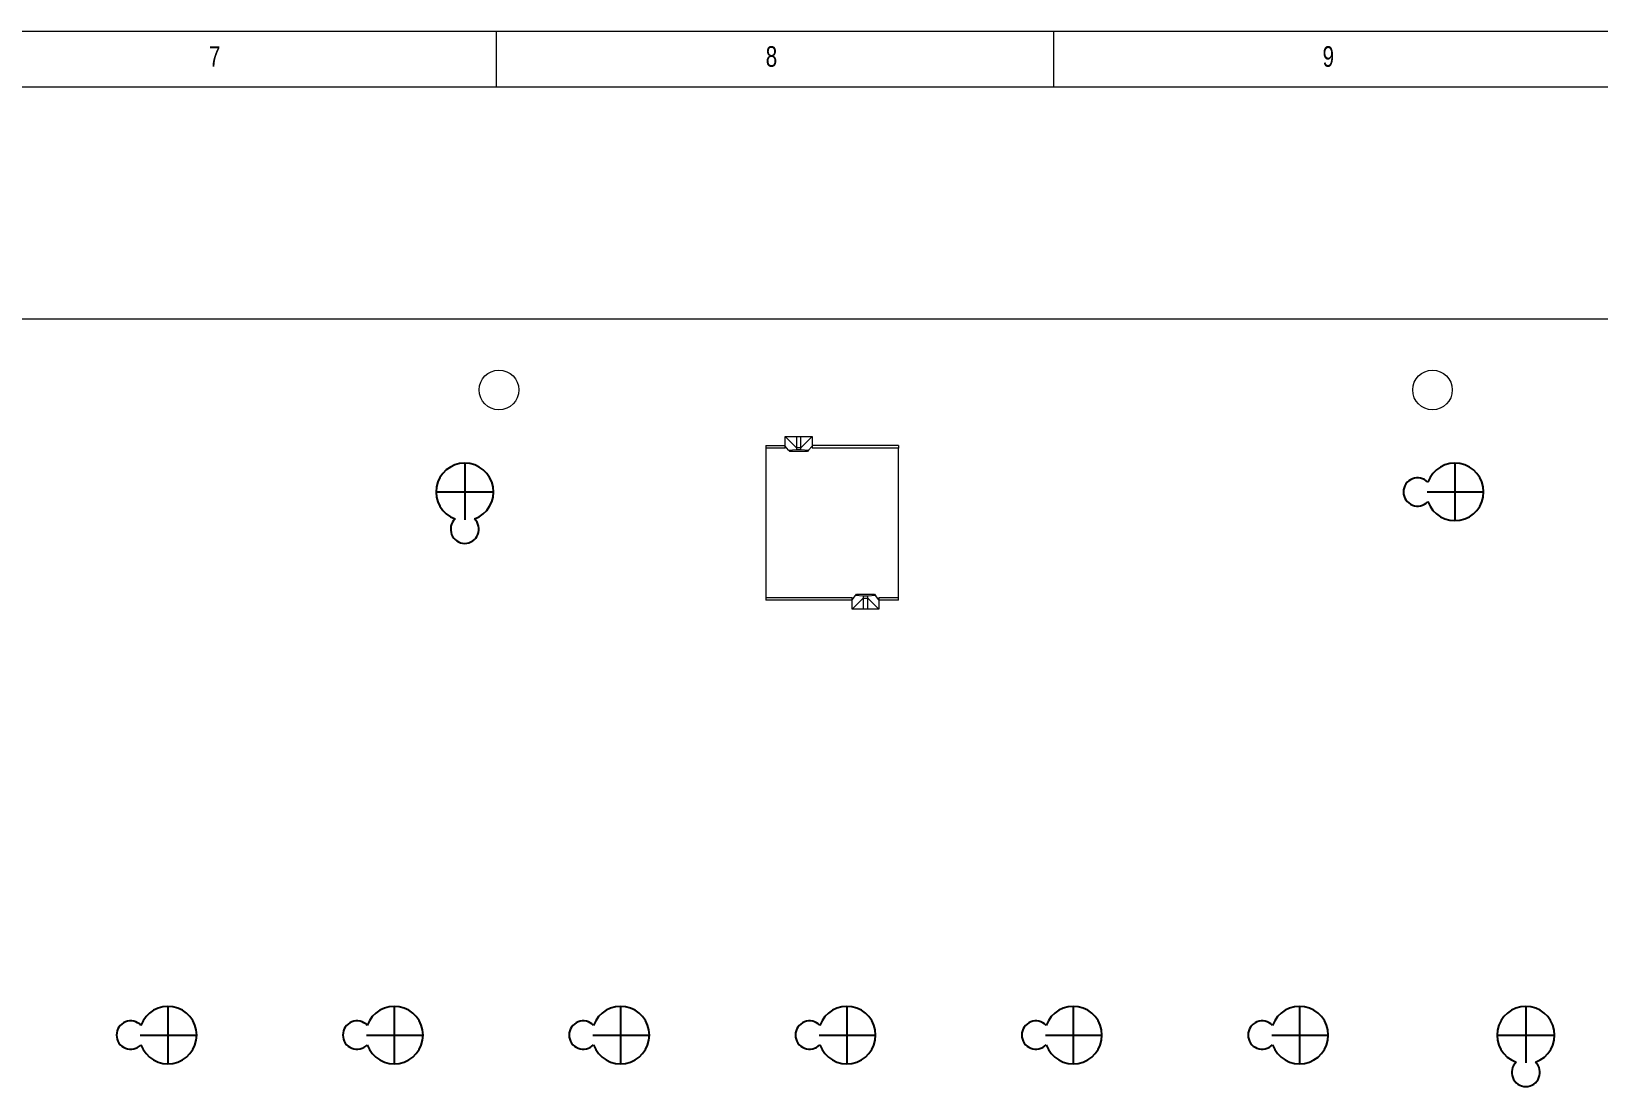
# Model space of a CAD drawing. Header units: millimetres. Extents: x 5 to 589, y 5 to 415.
# Drawn here: x 305.2 to 446, y 320.3 to 415 of the extents above; entities that cross this region are included whole.
import ezdxf

# ---------------------------------------------------------------- set-up
doc = ezdxf.new("R2010")
doc.units = ezdxf.units.MM
doc.styles.add('SLDTEXTSTYLE0', font='TXT', dxfattribs={"width": 0.75})

msp = doc.modelspace()

# ---------------------------------------------------------------- linework, layer by layer
at = {"color": 7, "linetype": 'Continuous', "lineweight": 0}
for p, q in [((589, 415), (5, 415)), ((347, 410), (347, 415)), ((397, 415), (397, 410)), ((584, 410), (10, 410))]:
    msp.add_line(p, q, dxfattribs=at)
at = {"color": 7, "linetype": 'Continuous', "lineweight": 15}
for p, q in [((521.21, 389.16), (89.41, 389.16)), ((372.93, 377.78), (372.93, 378.63)), ((372.93, 378.63), (373.93, 377.63)), ((372.93, 378.63), (373.93, 378.63)), ((373.93, 378.63), (374.33, 378.63)), ((373.93, 378.63), (373.93, 377.63)), ((374.33, 377.63), (374.33, 378.63)), ((374.33, 377.63), (375.33, 378.63)), ((374.33, 378.63), (375.33, 378.63)), ((375.33, 378.63), (375.33, 377.78)), ((371.18, 377.83), (372.93, 377.83)), ((371.18, 377.83), (371.18, 377.58)), ((372.93, 377.58), (371.18, 377.58)), ((371.18, 377.58), (371.18, 364.18)), ((373.23, 377.4), (372.93, 377.78)), ((372.93, 377.58), (372.93, 377.78)), ((373.23, 377.4), (373.93, 377.46)), ((373.33, 377.28), (373.23, 377.4)), ((374.93, 377.28), (373.33, 377.28)), ((373.93, 377.63), (373.93, 377.46)), ((374.33, 377.63), (373.93, 377.63)), ((373.93, 377.46), (374.33, 377.46)), ((374.33, 377.46), (374.33, 377.63)), ((374.33, 377.46), (375.02, 377.4)), ((375.02, 377.4), (374.93, 377.28)), ((375.02, 377.4), (375.33, 377.78)), ((383.08, 377.83), (375.33, 377.83)), ((375.33, 377.78), (375.33, 377.58)), ((383.08, 377.58), (375.33, 377.58)), ((383.08, 377.83), (383.08, 377.58)), ((383.08, 364.18), (383.08, 377.58)), ((371.18, 364.18), (378.93, 364.18)), ((371.18, 364.18), (371.18, 363.93)), ((378.93, 363.93), (371.18, 363.93)), ((378.93, 363.98), (379.23, 364.36)), ((378.93, 363.98), (378.93, 364.18)), ((379.93, 364.13), (378.93, 363.13)), ((378.93, 363.13), (378.93, 363.98)), ((379.93, 363.13), (378.93, 363.13)), ((379.23, 364.36), (379.33, 364.48)), ((379.93, 364.3), (379.23, 364.36)), ((379.33, 364.48), (380.93, 364.48)), ((379.93, 364.3), (379.93, 364.13)), ((380.33, 364.3), (379.93, 364.3)), ((379.93, 364.13), (380.33, 364.13)), ((379.93, 364.13), (379.93, 363.13)), ((380.33, 363.13), (379.93, 363.13)), ((381.02, 364.36), (380.33, 364.3)), ((380.33, 364.13), (380.33, 364.3)), ((381.33, 363.13), (380.33, 364.13)), ((380.33, 363.13), (380.33, 364.13)), ((381.33, 363.13), (380.33, 363.13)), ((380.93, 364.48), (381.02, 364.36)), ((381.33, 363.98), (381.02, 364.36)), ((381.33, 364.18), (383.08, 364.18)), ((381.33, 364.18), (381.33, 363.98)), ((381.33, 363.98), (381.33, 363.13)), ((383.08, 363.93), (381.33, 363.93)), ((383.08, 363.93), (383.08, 364.18))]:
    msp.add_line(p, q, dxfattribs=at)
at = {"color": 0, "lineweight": -2}
for p, q in [((344.15, 376.16), (344.15, 371.16)), ((433.05, 376.16), (433.05, 371.16)), ((341.65, 373.66), (346.65, 373.66)), ((430.55, 373.66), (435.55, 373.66)), ((317.5, 327.4), (317.5, 322.4)), ((337.82, 327.4), (337.82, 322.4)), ((358.14, 327.4), (358.14, 322.4)), ((378.46, 327.4), (378.46, 322.4)), ((398.78, 327.4), (398.78, 322.4)), ((419.1, 327.4), (419.1, 322.4)), ((439.42, 327.4), (439.42, 322.4)), ((315, 324.9), (320, 324.9)), ((335.32, 324.9), (340.32, 324.9)), ((355.64, 324.9), (360.64, 324.9)), ((375.96, 324.9), (380.96, 324.9)), ((396.28, 324.9), (401.28, 324.9)), ((416.6, 324.9), (421.6, 324.9)), ((436.92, 324.9), (441.92, 324.9))]:
    msp.add_line(p, q, dxfattribs=at)
at = {"color": 7, "linetype": 'Continuous', "lineweight": 15}
for centre in [(347.22, 382.81), (431.04, 382.81)]:
    msp.add_circle(centre, 1.78, dxfattribs=at)
for centre, radius, start, end in [((344.15, 373.66), 2.58, 289.8494, 250.1506), ((433.05, 373.66), 2.58, 199.8494, 160.1506), ((429.7, 373.66), 1.27, 43.2951, 316.7049), ((344.15, 370.31), 1.27, 133.2951, 46.7049), ((317.5, 324.9), 2.58, 199.8494, 160.1506), ((337.82, 324.9), 2.58, 199.8494, 160.1506), ((358.14, 324.9), 2.58, 199.8494, 160.1506), ((378.46, 324.9), 2.58, 199.8494, 160.1506), ((398.78, 324.9), 2.58, 199.8494, 160.1506), ((419.1, 324.9), 2.58, 199.8494, 160.1506), ((439.42, 324.9), 2.58, 289.8494, 250.1506), ((314.15, 324.9), 1.27, 43.2951, 316.7049), ((334.47, 324.9), 1.27, 43.2951, 316.7049), ((354.79, 324.9), 1.27, 43.2951, 316.7049), ((375.11, 324.9), 1.27, 43.2951, 316.7049), ((395.43, 324.9), 1.27, 43.2951, 316.7049), ((415.75, 324.9), 1.27, 43.2951, 316.7049), ((439.42, 321.55), 1.27, 133.2951, 46.7049)]:
    msp.add_arc(centre, radius, start, end)

# ---------------------------------------------------------------- texts
at = {"color": 7, "linetype": 'Continuous', "lineweight": 0, "char_height": 1.85, "attachment_point": 1, "style": 'SLDTEXTSTYLE0'}
for s, insert in [('7', (321.17, 413.67)), ('8', (371.17, 413.67)), ('9', (421.17, 413.67))]:
    msp.add_mtext(s, dxfattribs=dict(at, insert=insert))

doc.saveas('drawing.dxf')
